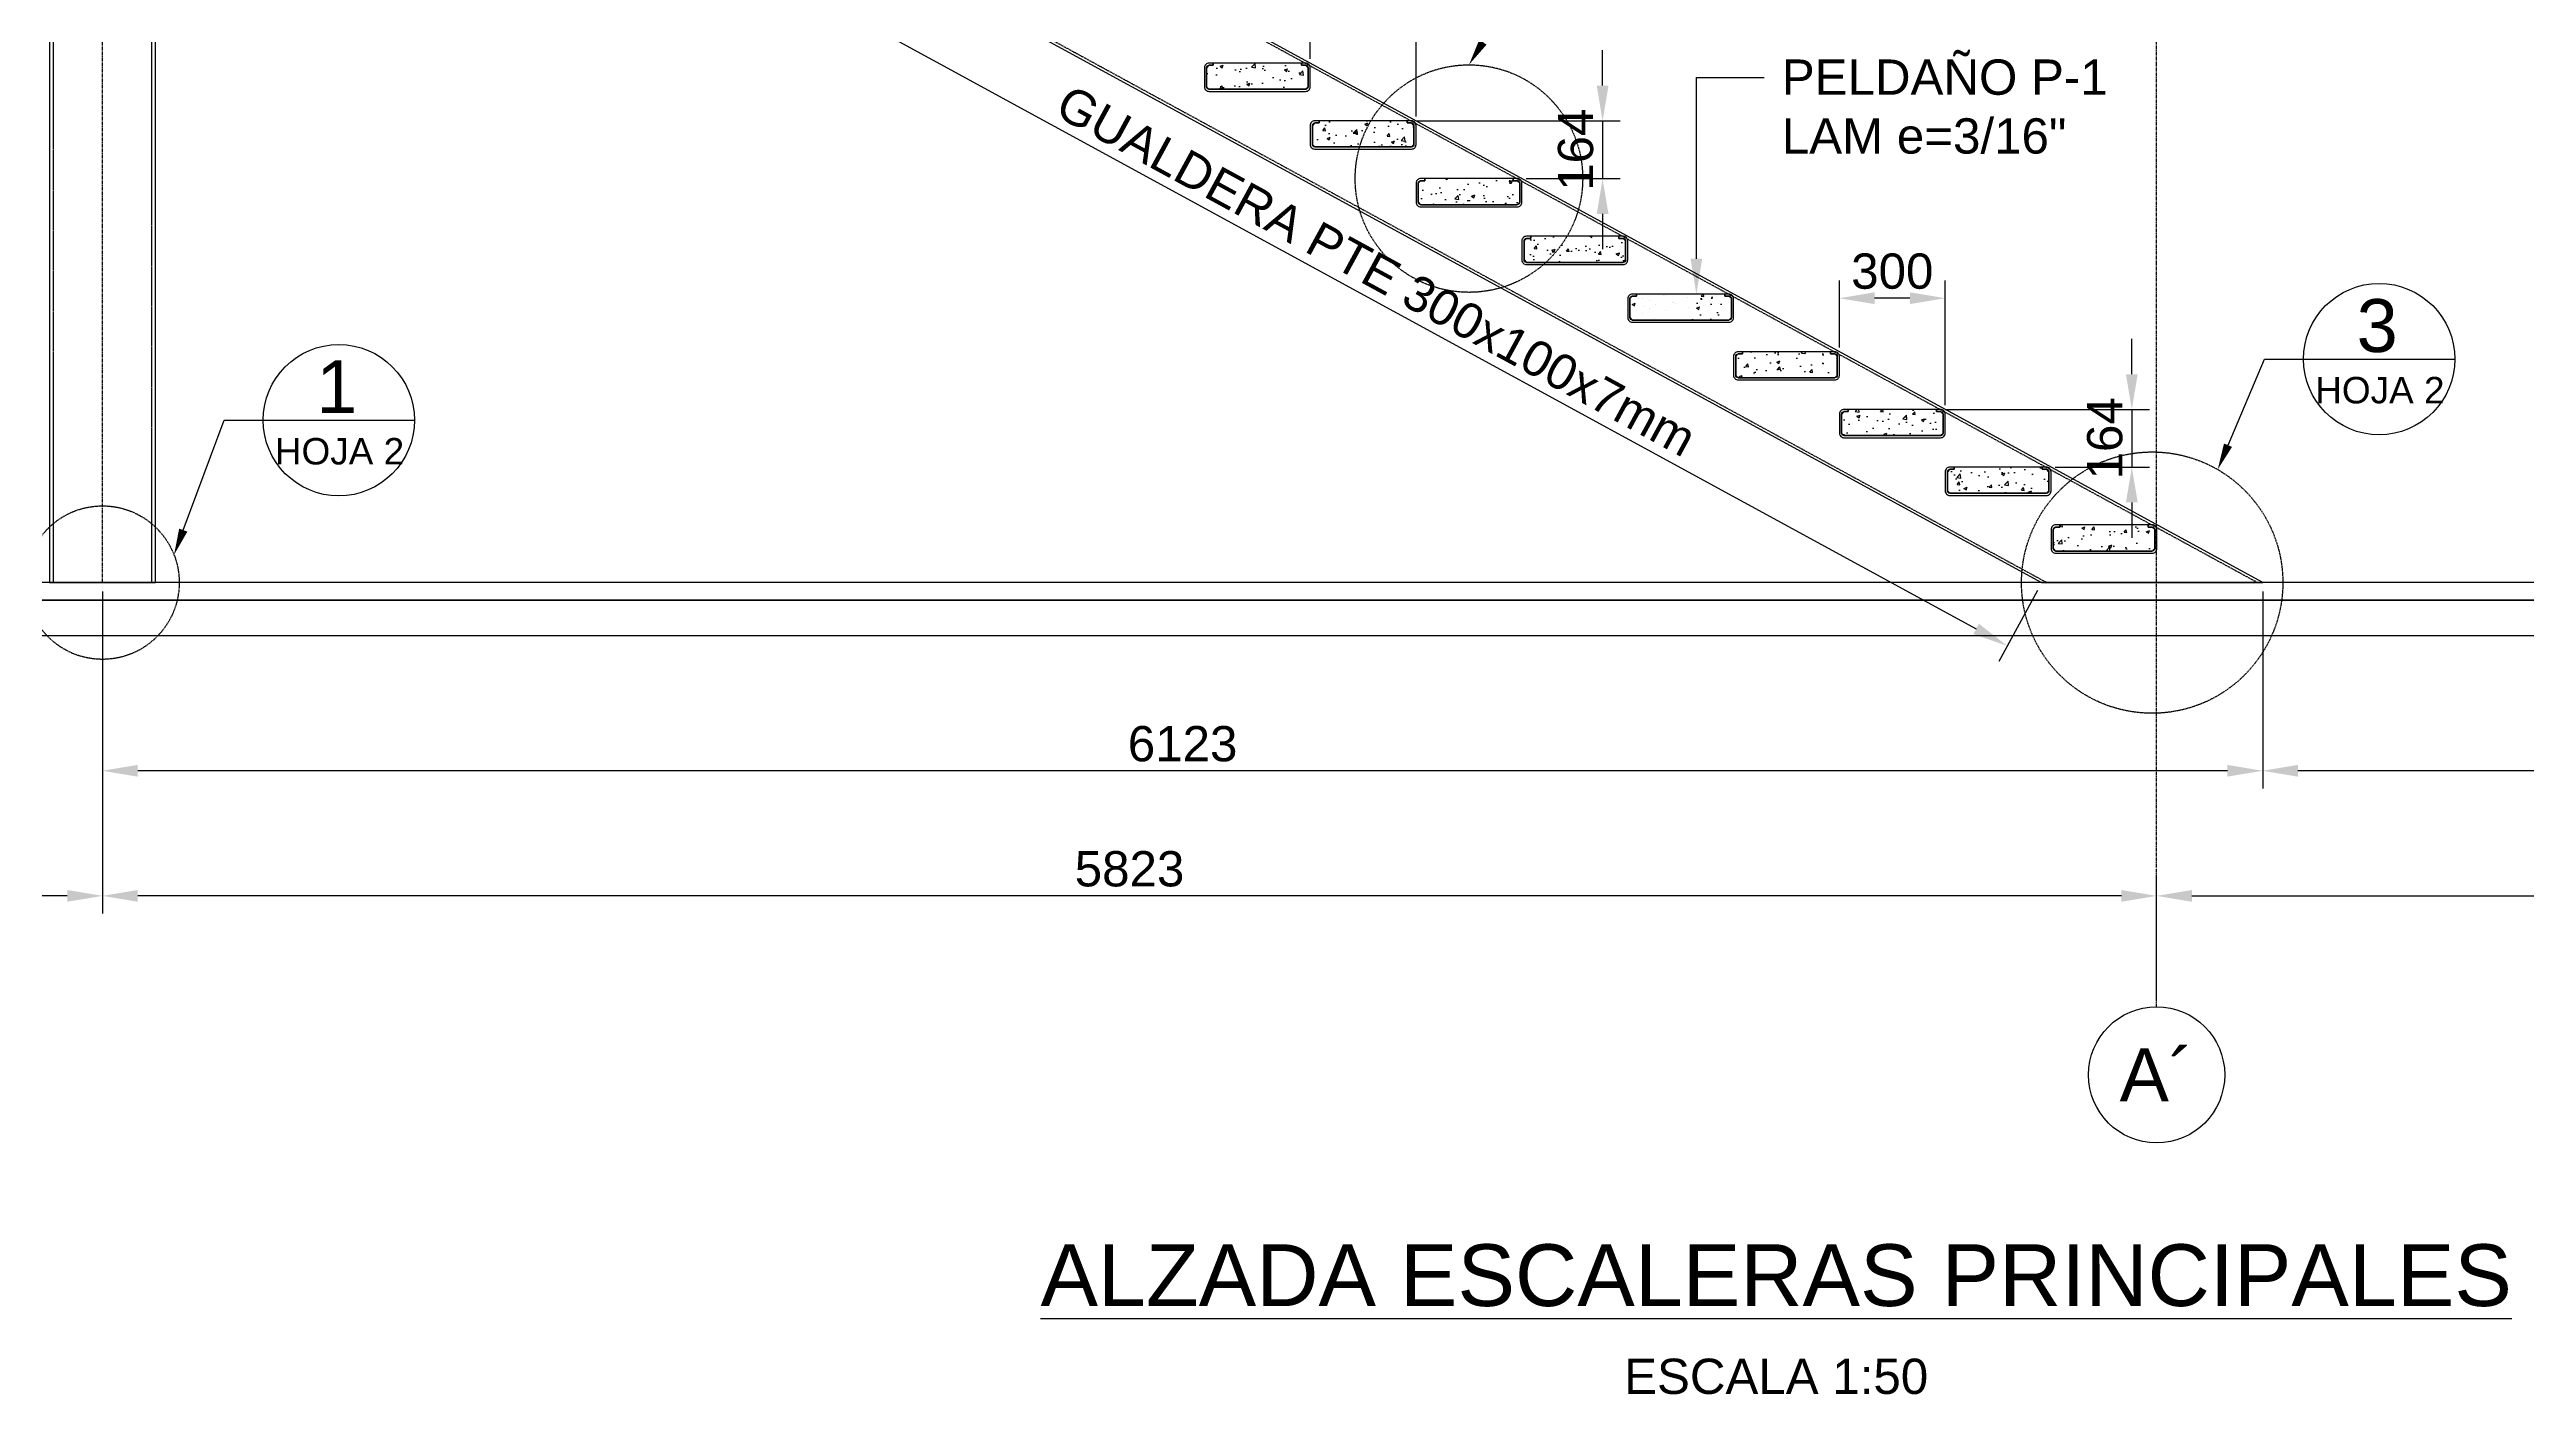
# Model space of a CAD drawing. Header units: millimetres. Extents: x -1367288 to 157996, y -18171 to 61708.
# Drawn here: x 1084 to 8105, y -2301 to 1511 of the extents above; entities that cross this region are included whole.
import ezdxf
from ezdxf import colors
from ezdxf.entities.mleader import LeaderData, LeaderLine
from ezdxf.enums import TextEntityAlignment as Align
from ezdxf.math import Vec2, Vec3

# ---------------------------------------------------------------- set-up
doc = ezdxf.new("R2010")
doc.units = ezdxf.units.MM
doc.header["$LTSCALE"] = 0.3
doc.set_wipeout_variables(frame=1)
doc.linetypes.add('CENTER', pattern=[50.8, 31.75, -6.35, 6.35, -6.35])
doc.linetypes.add('HIDDEN', pattern=[9.525, 6.35, -3.175])
for name, color, linetype in [('EE-5', 7, 'Continuous'), ('EE-TEXTO 1', 4, 'Continuous'), ('EE-TEXTO 2', 2, 'Continuous'), ('SIM-CONCRETO', 8, 'Continuous'), ('SIM-COTAS', 1, 'Continuous'), ('SIM-EJES', 8, 'CENTER'), ('SIM-OCULTOS', 8, 'HIDDEN'), ('SIM-PELDAÑOS', 5, 'Continuous'), ('SIM-PTE 300x100x7', 213, 'Continuous'), ('SIM-PTE 300x300x10', 71, 'Continuous')]:
    doc.layers.add(name, color=color, linetype=linetype)
doc.styles.add('ARIAL EE', font='arial.ttf')
doc.styles.get("Standard").update_dxf_attribs({"font": 'arial.ttf'})
doc.dimstyles.new('EE 1_STANDAR', dxfattribs={"dimtxt": 2, "dimasz": 2, "dimexe": 1, "dimexo": 0.5, "dimgap": 0.5, "dimtad": 1, "dimdec": 0, "dimdsep": 46, "dimtxsty": 'ARIAL EE', "dimcen": 1.5, "dimclrd": 256, "dimclre": 256, "dimclrt": 2, "dimadec": 0, "dimazin": 0, "dimtfac": 1, "dimtdec": 0, "dimtix": 1, "dimtmove": 0, "dimatfit": 2, "dimfxl": 1, "dimlwd": -1, "dimlwe": -1, "dimarcsym": 0})

# ---------------------------------------------------------------- blocks, each defined once
blk = doc.blocks.new('*D143')
at = {"layer": 'SIM-COTAS', "transparency": 16777216}
for p, q in [((7357.3, -25), (7357.3, -583.2)), ((9827.6, -175), (9827.6, -583.2)), ((9727.6, -533.2), (7457.3, -533.2))]:
    blk.add_line(p, q, dxfattribs=at)
for points in [[(7457.3, -516.5), (7457.3, -549.9), (7357.3, -533.2)], [(9727.6, -516.5), (9727.6, -549.9), (9827.6, -533.2)]]:
    blk.add_solid(points, dxfattribs=at)
at = {"layer": 'SIM-COTAS', "color": 2, "transparency": 16777216, "insert": (8592.5, -457.1), "char_height": 100, "attachment_point": 5, "style": 'ARIAL EE'}
blk.add_mtext('2470', dxfattribs=at)
blk = doc.blocks.new('*D144')
at = {"layer": 'SIM-COTAS', "transparency": 16777216}
for p, q in [((7357.3, -25), (7357.3, -583.2)), ((1233.9, -175), (1233.9, -583.2)), ((7257.3, -533.2), (1333.9, -533.2))]:
    blk.add_line(p, q, dxfattribs=at)
for points in [[(1333.9, -516.5), (1333.9, -549.9), (1233.9, -533.2)], [(7257.3, -516.5), (7257.3, -549.9), (7357.3, -533.2)]]:
    blk.add_solid(points, dxfattribs=at)
at = {"layer": 'SIM-COTAS', "color": 2, "transparency": 16777216, "insert": (4295.6, -457.1), "char_height": 100, "attachment_point": 5, "style": 'ARIAL EE'}
blk.add_mtext('6123', dxfattribs=at)
blk = doc.blocks.new('*D151')
at = {"layer": 'SIM-COTAS', "transparency": 16777216}
for p, q in [((6986.2, 590.7), (6986.2, 690.7)), ((6457.3, 490.7), (7036.2, 490.7)), ((6986.2, 490.7), (6986.2, 327.1)), ((6769.3, 327.1), (7036.2, 327.1)), ((6986.2, 227.1), (6986.2, 127.1))]:
    blk.add_line(p, q, dxfattribs=at)
for points in [[(6969.5, 590.7), (7002.9, 590.7), (6986.2, 490.7)], [(6969.5, 227.1), (7002.9, 227.1), (6986.2, 327.1)]]:
    blk.add_solid(points, dxfattribs=at)
at = {"layer": 'SIM-COTAS', "color": 2, "transparency": 16777216, "insert": (6910.1, 408.9), "char_height": 100, "attachment_point": 5, "rotation": 90, "style": 'ARIAL EE'}
blk.add_mtext('164', dxfattribs=at)
blk = doc.blocks.new('*D152')
at = {"layer": 'SIM-COTAS', "transparency": 16777216}
for p, q in [((6157.3, 666.3), (6157.3, 856)), ((6457.3, 502.7), (6457.3, 856)), ((6357.3, 806), (6257.3, 806))]:
    blk.add_line(p, q, dxfattribs=at)
for points in [[(6257.3, 822.7), (6257.3, 789.3), (6157.3, 806)], [(6357.3, 822.7), (6357.3, 789.3), (6457.3, 806)]]:
    blk.add_solid(points, dxfattribs=at)
at = {"layer": 'SIM-COTAS', "color": 2, "transparency": 16777216, "insert": (6307.3, 882.1), "char_height": 100, "attachment_point": 5, "style": 'ARIAL EE'}
blk.add_mtext('300', dxfattribs=at)
blk = doc.blocks.new('*D153')
at = {"layer": 'SIM-COTAS', "transparency": 16777216}
for p, q in [((5486.2, 1408.6), (5486.2, 1508.6)), ((4957.3, 1308.6), (5536.2, 1308.6)), ((5486.2, 1308.6), (5486.2, 1145)), ((5269.3, 1145), (5536.2, 1145)), ((5486.2, 1045), (5486.2, 945))]:
    blk.add_line(p, q, dxfattribs=at)
for points in [[(5469.5, 1408.6), (5502.9, 1408.6), (5486.2, 1308.6)], [(5469.5, 1045), (5502.9, 1045), (5486.2, 1145)]]:
    blk.add_solid(points, dxfattribs=at)
at = {"layer": 'SIM-COTAS', "color": 2, "transparency": 16777216, "insert": (5410.1, 1226.8), "char_height": 100, "attachment_point": 5, "rotation": 90, "style": 'ARIAL EE'}
blk.add_mtext('164', dxfattribs=at)
blk = doc.blocks.new('*D154')
at = {"layer": 'SIM-COTAS', "transparency": 16777216}
for p, q in [((4657.3, 1484.1), (4657.3, 1673.9)), ((4857.3, 1623.9), (4757.3, 1623.9)), ((4957.3, 1320.6), (4957.3, 1673.9))]:
    blk.add_line(p, q, dxfattribs=at)
for points in [[(4757.3, 1640.5), (4757.3, 1607.2), (4657.3, 1623.9)], [(4857.3, 1640.5), (4857.3, 1607.2), (4957.3, 1623.9)]]:
    blk.add_solid(points, dxfattribs=at)
at = {"layer": 'SIM-COTAS', "color": 2, "transparency": 16777216, "insert": (4807.3, 1699.9), "char_height": 100, "attachment_point": 5, "style": 'ARIAL EE'}
blk.add_mtext('300', dxfattribs=at)
blk = doc.blocks.new('ITEM_1')
at = {"layer": 'EE-5'}
blk.add_circle((0, 0), 3.86, dxfattribs=at)
at = {"layer": 'EE-TEXTO 1', "style": 'ARIAL EE', "flags": 4}
blk.add_attdef('EJE', text='', height=3, dxfattribs=at).set_placement((0, 0), align=Align.MIDDLE_CENTER)
blk = doc.blocks.new('*D159')
at = {"layer": 'SIM-COTAS', "transparency": 16777216}
for p, q in [((9827.6, -25), (9827.6, -937.7)), ((7056.6, -1177.1), (7056.6, -837.7)), ((7156.6, -887.7), (9727.6, -887.7))]:
    blk.add_line(p, q, dxfattribs=at)
for points in [[(7156.6, -871.1), (7156.6, -904.4), (7056.6, -887.7)], [(9727.6, -871.1), (9727.6, -904.4), (9827.6, -887.7)]]:
    blk.add_solid(points, dxfattribs=at)
at = {"layer": 'SIM-COTAS', "color": 2, "transparency": 16777216, "insert": (8442.1, -812.5), "char_height": 100, "attachment_point": 5, "style": 'ARIAL EE'}
blk.add_mtext('2771', dxfattribs=at)
blk = doc.blocks.new('*D160')
at = {"layer": 'SIM-COTAS', "transparency": 16777216}
for p, q in [((1233.9, -25), (1233.9, -937.7)), ((7056.6, -1177.1), (7056.6, -837.7)), ((6956.6, -887.7), (1333.9, -887.7))]:
    blk.add_line(p, q, dxfattribs=at)
for points in [[(1333.9, -871.1), (1333.9, -904.4), (1233.9, -887.7)], [(6956.6, -871.1), (6956.6, -904.4), (7056.6, -887.7)]]:
    blk.add_solid(points, dxfattribs=at)
at = {"layer": 'SIM-COTAS', "color": 2, "transparency": 16777216, "insert": (4145.2, -811.6), "char_height": 100, "attachment_point": 5, "style": 'ARIAL EE'}
blk.add_mtext('5823', dxfattribs=at)
blk = doc.blocks.new('TÍTULO')
at = {"layer": 'EE-TEXTO 1', "style": 'ARIAL EE'}
blk.add_attdef('%%UVISTAENPLANTA', text='', height=3.5, dxfattribs=at).set_placement((-0.54, 3.5), align=Align.CENTER)
at = {"layer": 'EE-TEXTO 2', "style": 'ARIAL EE'}
for tag, p in [('SUBTITULO', (-0.77, -1.27)), ('ESCALA1:100', (-0.32, -5.15))]:
    blk.add_attdef(tag, text='', height=2, dxfattribs=at).set_placement(p, align=Align.CENTER)
blk = doc.blocks.new('Peldaño 1')
at = {"layer": 'SIM-CONCRETO'}
h = blk.add_hatch(dxfattribs=at)
h.set_pattern_fill('AR-CONC', color=256, scale=0.5)
h.paths.add_polyline_path([(-25, 0), (-275, 0), (-275, -6), (-287, -6), (-294, -13), (-294, -67), (-287, -74), (-13, -74), (-6, -67), (-6, -13), (-13, -6), (-25, -6)])
blk.add_lwpolyline([(-25, 0), (-275, 0), (-275, -6), (-287, -6), (-294, -13), (-294, -67), (-287, -74), (-13, -74), (-6, -67), (-6, -13), (-13, -6), (-25, -6), (-25, 0)], dxfattribs=at)
at = {"layer": 'SIM-PELDAÑOS'}
blk.add_lwpolyline([(-25, -6), (-13, -6, -0.414214), (-6, -13), (-6, -67, -0.414214), (-13, -74), (-287, -74, -0.414214), (-294, -67), (-294, -13, -0.414214), (-287, -6), (-275, -6), (-275, 0), (-287, 0, 0.414214), (-300, -13), (-300, -67, 0.414214), (-287, -80), (-13, -80, 0.414214), (0, -67), (0, -13, 0.414214), (-13, 0), (-25, 0)], format="xyb", close=True, dxfattribs=at)
blk = doc.blocks.new('Esc adelante')
blk.add_wipeout([(5973.5, 0), (1773.5, 2290), (-100, 2290), (-100, 1990), (1697, 1990), (5346.8, 0)])
at = {"layer": 'SIM-OCULTOS'}
blk.add_lwpolyline([(-100, 2282.9), (-100, 1997), (1698.8, 1997), (5361.7, 0), (5958.6, 0), (1771.7, 2282.9)], close=True, dxfattribs=at)
at = {"layer": 'SIM-PTE 300x100x7'}
blk.add_lwpolyline([(-100, 2290), (-100, 1990), (1697, 1990), (5346.8, 0), (5973.5, 0), (1773.5, 2290), (-100, 2290)], dxfattribs=at)
for p in [(3273.5, 1472.1, 5.9), (3573.5, 1308.6, 6.1), (3873.5, 1145, 6.2), (4173.5, 981.4, 6.4), (4473.5, 817.9, 6.6), (4773.5, 654.3, 6.7), (5073.5, 490.7, 5.9), (5373.5, 327.1, 7.1), (5673.5, 163.6, 3.6)]:
    blk.add_blockref('Peldaño 1', p)
blk = doc.blocks.new('*D218')
at = {"layer": 'SIM-COTAS', "transparency": 16777216}
for p, q in [((3068.9, 1968.1), (2959.2, 1766.9)), ((3071, 1762.9), (6545.2, -131.3)), ((6718.7, -21.9), (6609, -223.1))]:
    blk.add_line(p, q, dxfattribs=at)
for points in [[(3079, 1777.6), (3063, 1748.3), (2983.2, 1810.8)], [(6553.1, -116.7), (6537.2, -145.9), (6633, -179.2)]]:
    blk.add_solid(points, dxfattribs=at)
at = {"layer": 'SIM-COTAS', "color": 2, "transparency": 16777216, "insert": (4844.8, 883.2), "char_height": 100, "attachment_point": 5, "rotation": 331.39908, "style": 'ARIAL EE'}
blk.add_mtext('GUALDERA PTE 300x100x7mm', dxfattribs=at)
blk = doc.blocks.new('*D264')
at = {"layer": 'SIM-COTAS', "transparency": 16777216}
for p, q in [((-119.3, -25), (-119.3, -937.7)), ((1233.9, -25), (1233.9, -937.7)), ((1133.9, -887.7), (-19.3, -887.7))]:
    blk.add_line(p, q, dxfattribs=at)
for points in [[(-19.3, -871.1), (-19.3, -904.4), (-119.3, -887.7)], [(1133.9, -871.1), (1133.9, -904.4), (1233.9, -887.7)]]:
    blk.add_solid(points, dxfattribs=at)
at = {"layer": 'SIM-COTAS', "color": 2, "transparency": 16777216, "insert": (557.3, -811.6), "char_height": 100, "attachment_point": 5, "style": 'ARIAL EE'}
blk.add_mtext('1353', dxfattribs=at)
blk = doc.blocks.new('ITEM DETALLE')
at = {"color": 7, "transparency": 16777216}
blk.add_wipeout([(0, 4.29), (-0.84, 4.2), (-1.64, 3.96), (-2.38, 3.56), (-3.03, 3.03), (-3.56, 2.38), (-3.96, 1.64), (-4.2, 0.84), (-4.29, 0), (-4.2, -0.84), (-3.96, -1.64), (-3.56, -2.38), (-3.03, -3.03), (-2.38, -3.56), (-1.64, -3.96), (-0.84, -4.2), (0, -4.29), (0.84, -4.2), (1.64, -3.96), (2.38, -3.56), (3.03, -3.03), (3.56, -2.38), (3.96, -1.64), (4.2, -0.84), (4.29, 0), (4.2, 0.84), (3.96, 1.64), (3.56, 2.38), (3.03, 3.03), (2.38, 3.56), (1.64, 3.96), (0.84, 4.2)], dxfattribs=at)
at = {"layer": 'EE-5', "color": 7, "transparency": 16777216}
blk.add_line((-4.29, 0), (4.29, 0), dxfattribs=at)
blk.add_circle((0, 0), 4.29, dxfattribs=at)
at = {"layer": 'EE-TEXTO 1', "color": 4, "transparency": 16777216, "style": 'ARIAL EE'}
blk.add_attdef('X', text='', height=3, dxfattribs=at).set_placement((-0.11, 1.9), align=Align.MIDDLE_CENTER)
at = {"layer": 'EE-TEXTO 2', "color": 2, "transparency": 16777216, "style": 'ARIAL EE'}
blk.add_attdef('###', text='', height=1.5, dxfattribs=at).set_placement((0.04, -1.76), align=Align.MIDDLE_CENTER)

msp = doc.modelspace()

# ---------------------------------------------------------------- linework, layer by layer
at = {"layer": 'SIM-CONCRETO'}
msp.add_lwpolyline([(-1148.5, -150), (11170, -150), (11170, -50), (-1148.5, -50)], close=True, dxfattribs=at)
at = {"layer": 'SIM-OCULTOS', "elevation": 0.6}
msp.add_lwpolyline([(1093.9, 0), (1373.9, 0), (1373.7, 17763.1), (1093.9, 17770.9)], close=True, dxfattribs=at)
at = {"layer": 'SIM-PTE 300x300x10', "elevation": 0.6}
msp.add_lwpolyline([(1083.9, 0), (1383.9, 0), (1383.7, 17763.2), (1083.9, 17770.7)], close=True, dxfattribs=at)

# ---------------------------------------------------------------- block references
at = {"layer": 'EE-TEXTO 1'}
ref = msp.add_blockref('TÍTULO', (6732.7, -2225), dxfattribs=dict(at, xscale=50, yscale=50, zscale=50))
ref.add_attrib('ESCALA1:100', 'ESCALA 1:50', dxfattribs={"layer": 'EE-TEXTO 2', "height": 100, "style": 'ARIAL EE'}).set_placement((5978.2, -2299.2), align=Align.CENTER)
ref.add_attrib('%%UVISTAENPLANTA', '%%UALZADA ESCALERAS PRINCIPALES', dxfattribs={"height": 175, "style": 'ARIAL EE'}).set_placement((5978.2, -2050.1), align=Align.CENTER)
at = {"layer": 'SIM-COTAS'}
ref = msp.add_blockref('ITEM_1', (7056.6, -1394.9, 0.6), dxfattribs=dict(at, xscale=50.00000000000001, yscale=50.00000000000001, zscale=50.00000000000001, rotation=179.9999999999999))
ref.add_attrib('EJE', 'A´', dxfattribs={"layer": 'EE-TEXTO 1', "height": 150, "style": 'ARIAL EE', "flags": 4}).set_placement((7056.5, -1394.9, 0.6), align=Align.MIDDLE_CENTER)

# ---------------------------------------------------------------- next in the draw order: block references
msp.add_blockref('Esc adelante', (1383.9, 0, 0.6))

# ---------------------------------------------------------------- next in the draw order: linework, layer by layer
at = {"layer": 'SIM-CONCRETO'}
msp.add_lwpolyline([(-1148.5, -50), (11170, -50), (11170, 0), (-1148.5, 0)], close=True, dxfattribs=at)
at = {"layer": 'SIM-EJES'}
for p, q in [((7056.6, -1202.1, 0.6), (7056.6, 19247.7, 0.6)), ((1233.9, 0, 0.6), (1233.9, 18394.7, 0.6))]:
    msp.add_line(p, q, dxfattribs=at)
at = {"layer": 'SIM-OCULTOS'}
for centre, radius in [((5107.3, 1145, 6.8), 322.4), ((7044, 0, 0.3), 370.3), ((1233.9, 0, 0.6), 217.5)]:
    msp.add_circle(centre, radius, dxfattribs=at)

# ---------------------------------------------------------------- next in the draw order: dimensions: what is measured, and where the dimension line sits
at = {"layer": 'SIM-COTAS'}
dim = msp.add_aligned_dim(p1=(3080.9, 1990, 0.6), p2=(6730.7, 0, 0.6), distance=-204.1, text='GUALDERA PTE 300x100x7mm', dimstyle='EE 1_STANDAR', dxfattribs=at)
dim.commit()
dim.dimension.update_dxf_attribs({"geometry": '*D218', "text_midpoint": (4844.8, 883.2)})
for base, p1, p2, picture, middle in [((4657.3, 1623.9, -1), (4957.3, 1295.6, 6.7), (4657.3, 1459.1, 5.5), '*D154', (4807.3, 1699.9, -1)), ((6157.3, 806, -1.1), (6457.3, 477.7, 6.5), (6157.3, 641.3, 5.4), '*D152', (6307.3, 882.1, -1.1)), ((-119.3, -887.7), (1233.9, 0, 0.6), (-119.3, 0, 0.6), '*D264', (557.3, -811.6)), ((1233.9, -533.2), (7357.3, 0, 0.6), (1233.9, -150, 0.6), '*D144', (4295.6, -457.1)), ((1233.9, -887.7), (7056.6, -1202.1, 0.6), (1233.9, 0, 0.6), '*D160', (4145.2, -811.6)), ((9827.6, -887.7), (7056.6, -1202.1, 0.6), (9827.6, 0, 0.6), '*D159', (8442.1, -812.5)), ((7357.3, -533.2), (9827.6, -150, 0.6), (7357.3, 0, 0.6), '*D143', (8592.5, -457.1))]:
    dim = msp.add_linear_dim(base=base, p1=p1, p2=p2, dimstyle='EE 1_STANDAR', dxfattribs=at)
    dim.commit()
    dim.dimension.update_dxf_attribs({"geometry": picture, "text_midpoint": middle})
for base, p1, p2, picture, middle in [((5486.2, 1145, -1), (4932.3, 1308.6, 6.7), (5244.3, 1145, 3.2), '*D153', (5410.1, 1226.8, -1)), ((6986.2, 327.1, -1.1), (6432.3, 490.7, 6.5), (6744.3, 327.1, 3.1), '*D151', (6910.1, 408.9, -1.1))]:
    dim = msp.add_linear_dim(base=base, p1=p1, p2=p2, angle=90, dimstyle='EE 1_STANDAR', dxfattribs=at)
    dim.commit()
    dim.dimension.update_dxf_attribs({"geometry": picture, "text_midpoint": middle})

# ---------------------------------------------------------------- next in the draw order: leaders
ml = msp.add_multileader_block('Standard', dxfattribs=at)
ml.set_content('ITEM DETALLE', color=256, scale=-50)
ml.set_attribute('X', '10', width=0)
ml.set_attribute('###', 'HOJA 2', width=0)
ml.set_leader_properties(color=256)
ml.build(insert=Vec2(0, 0))
ml.multileader.update_dxf_attribs({"arrow_head_size": 75, "scale": 50})
ctx = ml.context
ctx.base_point, ctx.scale, ctx.char_height, ctx.arrow_head_size, ctx.landing_gap_size, ctx.plane_origin = Vec3(5543.5, 1993.2, 6.8), 50, 200, 75, 100, Vec3(7932.1, 1474.2, 6.8)
ctx.text_align_type = 2
notes = []
notes.append((ctx, [(1, (1, 1, 0), (5433.2, 1993.2, 6.8), (1, 0), 110.4, [(0, [(5107.3, 1467.4, 6.8)], 0, [])])]))
ctx.block.insert, ctx.block.scale = Vec3(5757.8, 1993.2, 6.8), Vec3(-50, 50, 50)
at = {"layer": 'SIM-COTAS', "linetype": 'Continuous'}
ml = msp.add_multileader_mtext('Standard', dxfattribs=at)
ml.set_content('\\A1;{\\C2;PELDAÑO P-1\\PLAM e=3/16"}', color=256)
ml.set_leader_properties()
ml.build(insert=Vec2(0, 0))
ml.multileader.update_dxf_attribs({"dogleg_length": 0.0025, "arrow_head_size": 100, "scale": 50})
ctx = ml.context
ctx.base_point, ctx.scale, ctx.char_height, ctx.arrow_head_size, ctx.landing_gap_size, ctx.plane_origin = Vec3(5944.2, 1431.6), 50, 100, 100, 50, Vec3(1723.9, -13943.4)
notes.append((ctx, [(0, (1, 1, 0), (5752, 1431.6), (1, 0), 192.2, [(0, [(5752, 817.9)], 0, [])])]))
ctx.mtext.insert, ctx.mtext.width, ctx.mtext.defined_height, ctx.mtext.flow_direction = Vec3(5994.2, 1482.5), 1175.144, 411.1, 5
at = {"layer": 'SIM-COTAS'}
ml = msp.add_multileader_block('Standard', dxfattribs=at)
ml.set_content('ITEM DETALLE', color=256, scale=50)
ml.set_attribute('X', '3', width=0)
ml.set_attribute('###', 'HOJA 2', width=0)
ml.set_leader_properties(color=256)
ml.build(insert=Vec2(0, 0))
ml.multileader.update_dxf_attribs({"arrow_head_size": 75, "scale": 50})
ctx = ml.context
ctx.base_point, ctx.scale, ctx.char_height, ctx.arrow_head_size, ctx.landing_gap_size, ctx.plane_origin = Vec3(7473.2, 633.4, -0.3), 50, 200, 75, 100, Vec3(5999.6, 227.5, -0.3)
notes.append((ctx, [(0, (1, 1, 0), (7362.8, 633.4, -0.3), (1, 0), 110.4, [(0, [(7229.7, 320.4, -0.3)], 0, [])])]))
ctx.block.insert = Vec3(7687.4, 633.4, -0.3)
ml = msp.add_multileader_block('Standard', dxfattribs=at)
ml.set_content('ITEM DETALLE', color=256, scale=50)
ml.set_attribute('X', '1', width=0)
ml.set_attribute('###', 'HOJA 2', width=0)
ml.set_leader_properties(color=256)
ml.build(insert=Vec2(0, 0))
ml.multileader.update_dxf_attribs({"arrow_head_size": 75, "scale": 50})
ctx = ml.context
ctx.base_point, ctx.scale, ctx.char_height, ctx.arrow_head_size, ctx.landing_gap_size, ctx.plane_origin = Vec3(1689.5, 460.3), 50, 200, 75, 100, Vec3(189.5, 227.5)
notes.append((ctx, [(0, (1, 1, 0), (1579.1, 460.3), (1, 0), 110.4, [(0, [(1436.7, 78.5)], 0, [])])]))
ctx.block.insert = Vec3(1903.8, 460.3)
for ctx, leaders in notes:
    for number, flags, end, landing, length, lines in leaders:
        leader = LeaderData()
        leader.index, (leader.has_last_leader_line, leader.has_dogleg_vector, leader.attachment_direction) = number, flags
        leader.last_leader_point, leader.dogleg_vector, leader.dogleg_length = Vec3(end), Vec3(landing), length
        for number, points, colour, breaks in lines:
            line = LeaderLine()
            line.index, line.vertices, line.color, line.breaks = number, Vec3.list(points), colors.encode_raw_color(colour), breaks
            leader.lines.append(line)
        ctx.leaders.append(leader)

doc.saveas('drawing.dxf')
